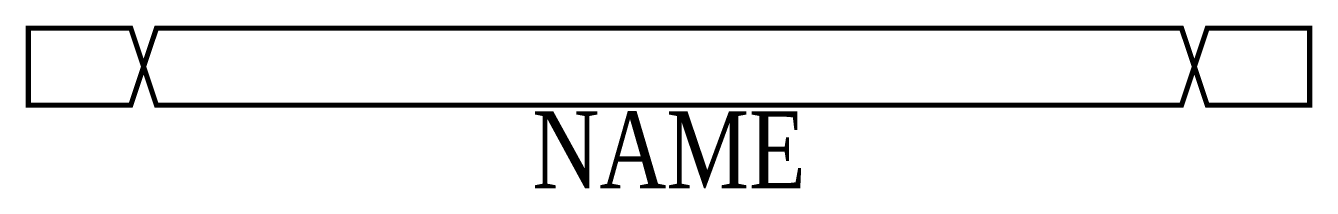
# Model space of a CAD drawing. Header units: millimetres. Extents: x -25.1 to 25.1, y -4.8 to 1.6.
import ezdxf
from ezdxf.enums import TextEntityAlignment as Align

# ---------------------------------------------------------------- set-up
doc = ezdxf.new("R2010")
doc.units = ezdxf.units.MM
doc.linetypes.add('DASHED2', pattern=[0.375, 0.25, -0.125])
doc.styles.add('CHINESE', font='TIMES.TTF', dxfattribs={"width": 0.8, "height": 3})

msp = doc.modelspace()

# ---------------------------------------------------------------- linework, layer by layer
at = {"const_width": 0.2}
for points in [[(-17.994, 1.5), (-20, 1.5), (-21, -1.5), (-25, -1.5), (-25, 1.5), (-21, 1.5), (-20, -1.5), (-18, -1.5)], [(17.994, 1.5), (20, 1.5), (21, -1.5), (25, -1.5), (25, 1.5), (21, 1.5), (20, -1.5), (18, -1.5)]]:
    msp.add_lwpolyline(points, dxfattribs=at)
at = {"linetype": 'DASHED2', "ltscale": 15, "const_width": 0.2}
for points in [[(17.994, 1.5), (-17.994, 1.5)], [(-18, -1.5), (18, -1.5)]]:
    msp.add_lwpolyline(points, dxfattribs=at)

# ---------------------------------------------------------------- texts
at = {"style": 'CHINESE', "width": 0.8}
msp.add_attdef('NAME', text='JZ000', height=3, dxfattribs=at).set_placement((0, -3.25), align=Align.MIDDLE_CENTER)

doc.saveas('drawing.dxf')
